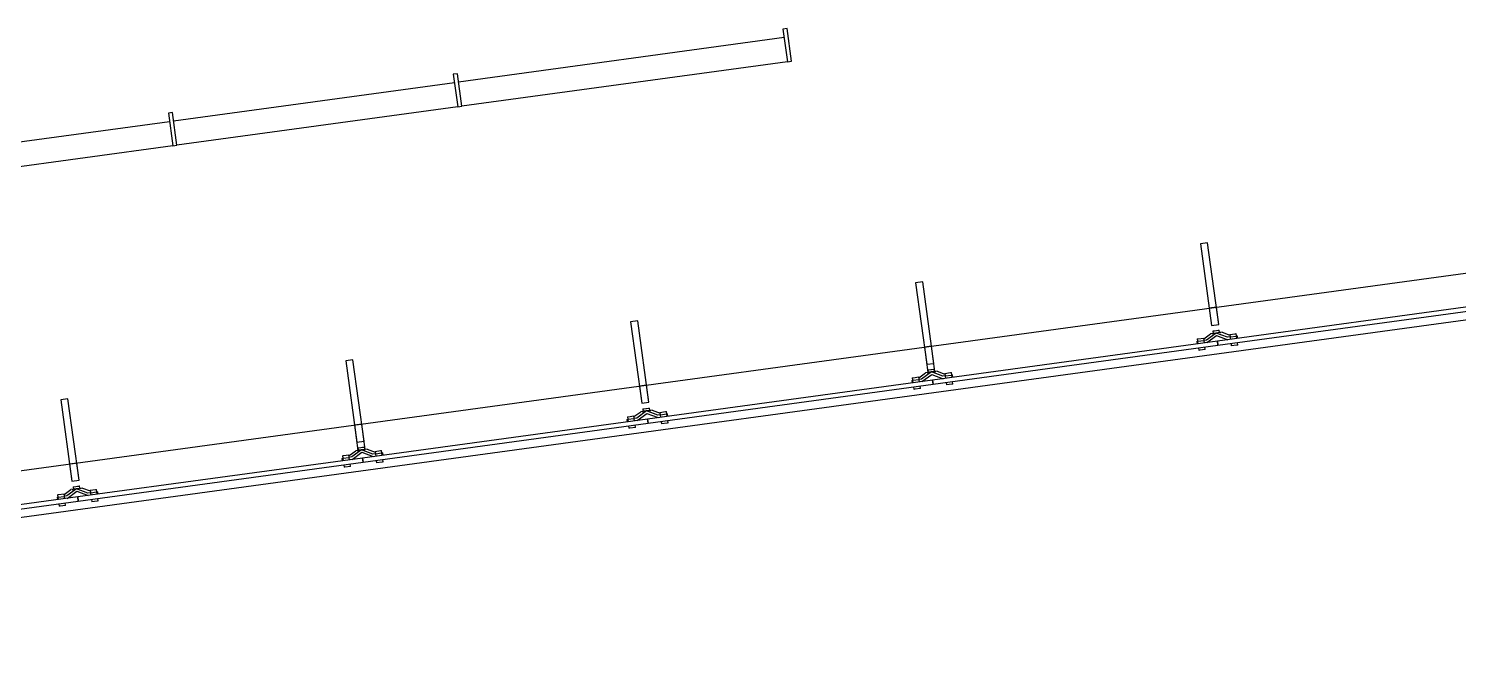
# Model space of a CAD drawing. Header units: millimetres. Extents: x -28081 to 142643, y -11740 to 128443.
# Drawn here: x -19463 to -10762, y 95449 to 99280 of the extents above; entities that cross this region are included whole.
import ezdxf

# ---------------------------------------------------------------- set-up
doc = ezdxf.new("R2010")
doc.units = ezdxf.units.MM
doc.header["$LTSCALE"] = 10
doc.layers.add('A—\\M+5C3C5\\M+5B4B0', color=135, linetype='Continuous')

msp = doc.modelspace()

# ---------------------------------------------------------------- linework, layer by layer
at = {"layer": 'A—\\M+5C3C5\\M+5B4B0'}
for p, q in [((-16846.9, 98956.5), (-14865.2, 99227.4)), ((-14844.9, 99078.8), (-16826.5, 98807.9)), ((-18580.7, 98719.5), (-16871.6, 98953.1)), ((-16851.3, 98804.5), (-18560.4, 98570.9)), ((-20314.6, 98482.5), (-18605.5, 98716.1)), ((-18585.2, 98567.5), (-20294.3, 98333.9)), ((-25552.2, 95764.4, 0), (-8639.5, 98076.1, 0)), ((-25791.7, 95448.7), (-8422.2, 97822.9)), ((-10494.3, 97615.8), (-12228.1, 97378.8)), ((-12224.7, 97353.6), (-10490.8, 97590.6)), ((-12228.1, 97378.8), (-13962, 97141.8)), ((-12354, 97376.8), (-12346.8, 97377.8)), ((-12354, 97376.8), (-12346.8, 97377.8)), ((-12354, 97376.8), (-12352, 97361.9)), ((-12354, 97376.8), (-12352, 97361.9)), ((-12351.1, 97392.4), (-12345.3, 97393.1)), ((-12351.1, 97392.4), (-12345.3, 97393.1)), ((-12351.1, 97392.4), (-12347, 97362.5)), ((-12351.1, 97392.4), (-12347, 97362.5)), ((-12346.8, 97377.8), (-12311.7, 97382.6)), ((-12346.8, 97377.8), (-12311.7, 97382.6)), ((-12345.3, 97393.1), (-12311.5, 97397.8)), ((-12345.3, 97393.1), (-12311.5, 97397.8)), ((-12294.2, 97385), (-12311.7, 97382.6)), ((-12294.2, 97385), (-12311.7, 97382.6)), ((-12307.4, 97367.9), (-12311.5, 97397.8)), ((-12307.4, 97367.9), (-12311.5, 97397.8)), ((-12310.9, 97393.6), (-12269.9, 97423.5)), ((-12310.9, 97393.6), (-12269.9, 97423.5)), ((-12234.9, 97428.3), (-12294.2, 97385)), ((-12234.9, 97428.3), (-12294.2, 97385)), ((-12292.2, 97370), (-12232.9, 97413.5)), ((-12292.2, 97370), (-12232.9, 97413.5)), ((-12234.9, 97428.3), (-12269.9, 97423.5)), ((-12234.9, 97428.3), (-12269.9, 97423.5)), ((-12252.4, 97425.9), (-12269.9, 97423.5)), ((-12252.4, 97425.9), (-12269.9, 97423.5)), ((-12259.7, 97424.9), (-12259.1, 97421)), ((-12259.7, 97424.9), (-12259.1, 97421)), ((-12259.7, 97424.9), (-12259.1, 97421)), ((-12259.7, 97424.9), (-12259.1, 97421)), ((-12256.8, 97440.5), (-12222.9, 97445.1)), ((-12256.8, 97440.5), (-12222.9, 97445.1)), ((-12256.8, 97440.5), (-12222.9, 97445.1)), ((-12256.8, 97440.5), (-12222.9, 97445.1)), ((-12256.8, 97440.5), (-12250.9, 97441.3)), ((-12256.8, 97440.5), (-12250.9, 97441.3)), ((-12256.8, 97440.5), (-12250.9, 97441.3)), ((-12256.8, 97440.5), (-12250.9, 97441.3)), ((-12256.8, 97440.5), (-12254.7, 97425.6)), ((-12256.8, 97440.5), (-12254.7, 97425.6)), ((-12256.8, 97440.5), (-12254.7, 97425.6)), ((-12256.8, 97440.5), (-12254.7, 97425.6)), ((-12256.8, 97440.5), (-12254.7, 97425.6)), ((-12256.8, 97440.5), (-12254.7, 97425.6)), ((-12256.8, 97440.5), (-12254.7, 97425.6)), ((-12256.8, 97440.5), (-12254.7, 97425.6)), ((-12234.9, 97428.3), (-12252.4, 97425.9)), ((-12234.9, 97428.3), (-12252.4, 97425.9)), ((-12250.9, 97441.3), (-12217.1, 97445.9)), ((-12250.9, 97441.3), (-12217.1, 97445.9)), ((-12250.9, 97441.3), (-12217.1, 97445.9)), ((-12250.9, 97441.3), (-12217.1, 97445.9)), ((-12199.9, 97433.1), (-12234.9, 97428.3)), ((-12199.9, 97433.1), (-12234.9, 97428.3)), ((-12217.4, 97430.7), (-12234.9, 97428.3)), ((-12217.4, 97430.7), (-12234.9, 97428.3)), ((-12166.1, 97402.5), (-12234.9, 97428.3)), ((-12166.1, 97402.5), (-12234.9, 97428.3)), ((-12232.9, 97413.5), (-12164.1, 97387.5)), ((-12232.9, 97413.5), (-12164.1, 97387.5)), ((-12224.7, 97353.6), (-12228.1, 97378.8)), ((-12228.1, 97378.8), (-12224.7, 97353.6)), ((-12222.9, 97445.1), (-12217.1, 97445.9)), ((-12222.9, 97445.1), (-12217.1, 97445.9)), ((-12222.9, 97445.1), (-12217.1, 97445.9)), ((-12222.9, 97445.1), (-12217.1, 97445.9)), ((-12199.9, 97433.1), (-12217.4, 97430.7)), ((-12199.9, 97433.1), (-12217.4, 97430.7)), ((-12215.1, 97431), (-12217.1, 97445.9)), ((-12215.1, 97431), (-12217.1, 97445.9)), ((-12215.1, 97431), (-12217.1, 97445.9)), ((-12215.1, 97431), (-12217.1, 97445.9)), ((-12215.1, 97431), (-12217.1, 97445.9)), ((-12215.1, 97431), (-12217.1, 97445.9)), ((-12215.1, 97431), (-12217.1, 97445.9)), ((-12215.1, 97431), (-12217.1, 97445.9)), ((-12209.6, 97427.7), (-12210.1, 97431.7)), ((-12209.6, 97427.7), (-12210.1, 97431.7)), ((-12209.6, 97427.7), (-12210.1, 97431.7)), ((-12209.6, 97427.7), (-12210.1, 97431.7)), ((-12199.9, 97433.1), (-12152.3, 97415.3)), ((-12199.9, 97433.1), (-12152.3, 97415.3)), ((-12148.6, 97404.9), (-12166.1, 97402.5)), ((-12148.6, 97404.9), (-12166.1, 97402.5)), ((-12152.9, 97419.4), (-12119.1, 97424.1)), ((-12152.9, 97419.4), (-12119.1, 97424.1)), ((-12152.9, 97419.4), (-12148.9, 97389.6)), ((-12152.9, 97419.4), (-12148.9, 97389.6)), ((-12148.6, 97404.9), (-12113.6, 97409.7)), ((-12148.6, 97404.9), (-12113.6, 97409.7)), ((-12119.1, 97424.1), (-12113.3, 97424.9)), ((-12119.1, 97424.1), (-12113.3, 97424.9)), ((-12113.6, 97409.7), (-12106.3, 97410.7)), ((-12113.6, 97409.7), (-12106.3, 97410.7)), ((-12109.2, 97395), (-12113.3, 97424.9)), ((-12109.2, 97395), (-12113.3, 97424.9)), ((-12104.3, 97395.7), (-12106.3, 97410.7)), ((-12104.3, 97395.7), (-12106.3, 97410.7)), ((-12103.8, 97355), (-12105.8, 97369.9)), ((-12103.8, 97355), (-12105.8, 97369.9)), ((-13958.6, 97116.6), (-12224.7, 97353.6)), ((-12343.6, 97337.4), (-12341.6, 97322.5)), ((-12343.6, 97337.4), (-12341.6, 97322.5)), ((-12335.8, 97323.3), (-12341.6, 97322.5)), ((-12335.8, 97323.3), (-12341.6, 97322.5)), ((-12301.9, 97327.9), (-12335.8, 97323.3)), ((-12301.9, 97327.9), (-12335.8, 97323.3)), ((-12301.9, 97327.9), (-12304, 97342.8)), ((-12301.9, 97327.9), (-12304, 97342.8)), ((-12145.4, 97364.4), (-12143.4, 97349.6)), ((-12145.4, 97364.4), (-12143.4, 97349.6)), ((-12109.6, 97354.2), (-12143.4, 97349.6)), ((-12109.6, 97354.2), (-12143.4, 97349.6)), ((-12103.8, 97355), (-12109.6, 97354.2)), ((-12103.8, 97355), (-12109.6, 97354.2)), ((-13990.6, 97203.5), (-13956.8, 97208.1)), ((-13990.6, 97203.5), (-13956.8, 97208.1)), ((-13990.6, 97203.5), (-13956.8, 97208.1)), ((-13990.6, 97203.5), (-13956.8, 97208.1)), ((-13990.6, 97203.5), (-13984.8, 97204.3)), ((-13990.6, 97203.5), (-13984.8, 97204.3)), ((-13990.6, 97203.5), (-13984.8, 97204.3)), ((-13990.6, 97203.5), (-13984.8, 97204.3)), ((-13990.6, 97203.5), (-13988.6, 97188.6)), ((-13990.6, 97203.5), (-13988.6, 97188.6)), ((-13990.6, 97203.5), (-13988.6, 97188.6)), ((-13990.6, 97203.5), (-13988.6, 97188.6)), ((-13990.6, 97203.5), (-13988.6, 97188.6)), ((-13990.6, 97203.5), (-13988.6, 97188.6)), ((-13990.6, 97203.5), (-13988.6, 97188.6)), ((-13990.6, 97203.5), (-13988.6, 97188.6)), ((-13984.8, 97204.3), (-13951, 97208.9)), ((-13984.8, 97204.3), (-13951, 97208.9)), ((-13984.8, 97204.3), (-13951, 97208.9)), ((-13984.8, 97204.3), (-13951, 97208.9)), ((-13933.8, 97196.1), (-13968.8, 97191.3)), ((-13933.8, 97196.1), (-13968.8, 97191.3)), ((-13951.3, 97193.7), (-13968.8, 97191.3)), ((-13951.3, 97193.7), (-13968.8, 97191.3)), ((-13956.8, 97208.1), (-13951, 97208.9)), ((-13956.8, 97208.1), (-13951, 97208.9)), ((-13956.8, 97208.1), (-13951, 97208.9)), ((-13956.8, 97208.1), (-13951, 97208.9)), ((-13933.8, 97196.1), (-13951.3, 97193.7)), ((-13933.8, 97196.1), (-13951.3, 97193.7)), ((-13949, 97194), (-13951, 97208.9)), ((-13949, 97194), (-13951, 97208.9)), ((-13949, 97194), (-13951, 97208.9)), ((-13949, 97194), (-13951, 97208.9)), ((-13949, 97194), (-13951, 97208.9)), ((-13949, 97194), (-13951, 97208.9)), ((-13949, 97194), (-13951, 97208.9)), ((-13949, 97194), (-13951, 97208.9)), ((-13943.5, 97190.7), (-13944, 97194.7)), ((-13943.5, 97190.7), (-13944, 97194.7)), ((-13943.5, 97190.7), (-13944, 97194.7)), ((-13943.5, 97190.7), (-13944, 97194.7)), ((-13933.8, 97196.1), (-13886.2, 97178.3)), ((-13933.8, 97196.1), (-13886.2, 97178.3)), ((-13962, 97141.8), (-15695.9, 96904.8)), ((-15692.4, 96879.6), (-13958.6, 97116.6)), ((-14087.9, 97139.8), (-14080.6, 97140.8)), ((-14087.9, 97139.8), (-14080.6, 97140.8)), ((-14087.9, 97139.8), (-14085.9, 97124.9)), ((-14087.9, 97139.8), (-14085.9, 97124.9)), ((-14085, 97155.4), (-14079.2, 97156.1)), ((-14085, 97155.4), (-14079.2, 97156.1)), ((-14085, 97155.4), (-14080.9, 97125.5)), ((-14085, 97155.4), (-14080.9, 97125.5)), ((-14080.6, 97140.8), (-14045.6, 97145.6)), ((-14080.6, 97140.8), (-14045.6, 97145.6)), ((-14079.2, 97156.1), (-14045.4, 97160.8)), ((-14079.2, 97156.1), (-14045.4, 97160.8)), ((-14028.1, 97148), (-14045.6, 97145.6)), ((-14028.1, 97148), (-14045.6, 97145.6)), ((-14041.3, 97130.9), (-14045.4, 97160.8)), ((-14041.3, 97130.9), (-14045.4, 97160.8)), ((-14044.8, 97156.6), (-14003.8, 97186.5)), ((-14044.8, 97156.6), (-14003.8, 97186.5)), ((-14035.8, 97090.9), (-14037.8, 97105.8)), ((-14035.8, 97090.9), (-14037.8, 97105.8)), ((-13968.8, 97191.3), (-14028.1, 97148)), ((-13968.8, 97191.3), (-14028.1, 97148)), ((-14026.1, 97133), (-13966.8, 97176.5)), ((-14026.1, 97133), (-13966.8, 97176.5)), ((-13968.8, 97191.3), (-14003.8, 97186.5)), ((-13968.8, 97191.3), (-14003.8, 97186.5)), ((-13986.3, 97188.9), (-14003.8, 97186.5)), ((-13986.3, 97188.9), (-14003.8, 97186.5)), ((-13993.6, 97187.9), (-13993, 97184)), ((-13993.6, 97187.9), (-13993, 97184)), ((-13993.6, 97187.9), (-13993, 97184)), ((-13993.6, 97187.9), (-13993, 97184)), ((-13968.8, 97191.3), (-13986.3, 97188.9)), ((-13968.8, 97191.3), (-13986.3, 97188.9)), ((-13900, 97165.5), (-13968.8, 97191.3)), ((-13900, 97165.5), (-13968.8, 97191.3)), ((-13966.8, 97176.5), (-13898, 97150.5)), ((-13966.8, 97176.5), (-13898, 97150.5)), ((-13958.6, 97116.6), (-13962, 97141.8)), ((-13962, 97141.8), (-13958.6, 97116.6)), ((-13882.5, 97167.9), (-13900, 97165.5)), ((-13882.5, 97167.9), (-13900, 97165.5)), ((-13886.8, 97182.4), (-13853, 97187.1)), ((-13886.8, 97182.4), (-13853, 97187.1)), ((-13886.8, 97182.4), (-13882.7, 97152.6)), ((-13886.8, 97182.4), (-13882.7, 97152.6)), ((-13882.5, 97167.9), (-13847.5, 97172.7)), ((-13882.5, 97167.9), (-13847.5, 97172.7)), ((-13879.3, 97127.5), (-13877.3, 97112.6)), ((-13879.3, 97127.5), (-13877.3, 97112.6)), ((-13843.4, 97117.2), (-13877.3, 97112.6)), ((-13843.4, 97117.2), (-13877.3, 97112.6)), ((-13853, 97187.1), (-13847.2, 97187.9)), ((-13853, 97187.1), (-13847.2, 97187.9)), ((-13847.5, 97172.7), (-13840.2, 97173.7)), ((-13847.5, 97172.7), (-13840.2, 97173.7)), ((-13843.1, 97158), (-13847.2, 97187.9)), ((-13843.1, 97158), (-13847.2, 97187.9)), ((-13837.6, 97118), (-13843.4, 97117.2)), ((-13837.6, 97118), (-13843.4, 97117.2)), ((-13838.2, 97158.7), (-13840.2, 97173.7)), ((-13838.2, 97158.7), (-13840.2, 97173.7)), ((-13837.6, 97118), (-13839.7, 97132.9)), ((-13837.6, 97118), (-13839.7, 97132.9)), ((-14077.5, 97100.4), (-14075.4, 97085.5)), ((-14077.5, 97100.4), (-14075.4, 97085.5)), ((-14069.6, 97086.3), (-14075.4, 97085.5)), ((-14069.6, 97086.3), (-14075.4, 97085.5)), ((-14035.8, 97090.9), (-14069.6, 97086.3)), ((-14035.8, 97090.9), (-14069.6, 97086.3)), ((-15778.7, 96919.6), (-15737.7, 96949.5)), ((-15778.7, 96919.6), (-15737.7, 96949.5)), ((-15702.7, 96954.3), (-15762, 96911)), ((-15702.7, 96954.3), (-15762, 96911)), ((-15759.9, 96896), (-15700.6, 96939.5)), ((-15759.9, 96896), (-15700.6, 96939.5)), ((-15702.7, 96954.3), (-15737.7, 96949.5)), ((-15702.7, 96954.3), (-15737.7, 96949.5)), ((-15720.2, 96951.9), (-15737.7, 96949.5)), ((-15720.2, 96951.9), (-15737.7, 96949.5)), ((-15727.4, 96950.9), (-15726.9, 96947)), ((-15727.4, 96950.9), (-15726.9, 96947)), ((-15727.4, 96950.9), (-15726.9, 96947)), ((-15727.4, 96950.9), (-15726.9, 96947)), ((-15724.5, 96966.5), (-15690.7, 96971.1)), ((-15724.5, 96966.5), (-15690.7, 96971.1)), ((-15724.5, 96966.5), (-15690.7, 96971.1)), ((-15724.5, 96966.5), (-15690.7, 96971.1)), ((-15724.5, 96966.5), (-15718.7, 96967.3)), ((-15724.5, 96966.5), (-15718.7, 96967.3)), ((-15724.5, 96966.5), (-15718.7, 96967.3)), ((-15724.5, 96966.5), (-15718.7, 96967.3)), ((-15724.5, 96966.5), (-15722.5, 96951.6)), ((-15724.5, 96966.5), (-15722.5, 96951.6)), ((-15724.5, 96966.5), (-15722.5, 96951.6)), ((-15724.5, 96966.5), (-15722.5, 96951.6)), ((-15724.5, 96966.5), (-15722.5, 96951.6)), ((-15724.5, 96966.5), (-15722.5, 96951.6)), ((-15724.5, 96966.5), (-15722.5, 96951.6)), ((-15724.5, 96966.5), (-15722.5, 96951.6)), ((-15702.7, 96954.3), (-15720.2, 96951.9)), ((-15702.7, 96954.3), (-15720.2, 96951.9)), ((-15718.7, 96967.3), (-15684.9, 96971.9)), ((-15718.7, 96967.3), (-15684.9, 96971.9)), ((-15718.7, 96967.3), (-15684.9, 96971.9)), ((-15718.7, 96967.3), (-15684.9, 96971.9)), ((-15667.6, 96959.1), (-15702.7, 96954.3)), ((-15667.6, 96959.1), (-15702.7, 96954.3)), ((-15685.1, 96956.7), (-15702.7, 96954.3)), ((-15685.1, 96956.7), (-15702.7, 96954.3)), ((-15633.9, 96928.5), (-15702.7, 96954.3)), ((-15633.9, 96928.5), (-15702.7, 96954.3)), ((-15700.6, 96939.5), (-15631.8, 96913.5)), ((-15700.6, 96939.5), (-15631.8, 96913.5)), ((-15690.7, 96971.1), (-15684.9, 96971.9)), ((-15690.7, 96971.1), (-15684.9, 96971.9)), ((-15690.7, 96971.1), (-15684.9, 96971.9)), ((-15690.7, 96971.1), (-15684.9, 96971.9)), ((-15667.6, 96959.1), (-15685.1, 96956.7)), ((-15667.6, 96959.1), (-15685.1, 96956.7)), ((-15682.8, 96957), (-15684.9, 96971.9)), ((-15682.8, 96957), (-15684.9, 96971.9)), ((-15682.8, 96957), (-15684.9, 96971.9)), ((-15682.8, 96957), (-15684.9, 96971.9)), ((-15682.8, 96957), (-15684.9, 96971.9)), ((-15682.8, 96957), (-15684.9, 96971.9)), ((-15682.8, 96957), (-15684.9, 96971.9)), ((-15682.8, 96957), (-15684.9, 96971.9)), ((-15677.3, 96953.7), (-15677.9, 96957.7)), ((-15677.3, 96953.7), (-15677.9, 96957.7)), ((-15677.3, 96953.7), (-15677.9, 96957.7)), ((-15677.3, 96953.7), (-15677.9, 96957.7)), ((-15667.6, 96959.1), (-15620.1, 96941.3)), ((-15667.6, 96959.1), (-15620.1, 96941.3)), ((-15620.7, 96945.4), (-15586.9, 96950.1)), ((-15620.7, 96945.4), (-15586.9, 96950.1)), ((-15620.7, 96945.4), (-15616.6, 96915.6)), ((-15620.7, 96945.4), (-15616.6, 96915.6)), ((-15616.4, 96930.9), (-15581.3, 96935.7)), ((-15616.4, 96930.9), (-15581.3, 96935.7)), ((-15586.9, 96950.1), (-15581.1, 96950.9)), ((-15586.9, 96950.1), (-15581.1, 96950.9)), ((-15581.3, 96935.7), (-15574.1, 96936.7)), ((-15581.3, 96935.7), (-15574.1, 96936.7)), ((-15577, 96921), (-15581.1, 96950.9)), ((-15577, 96921), (-15581.1, 96950.9)), ((-15572, 96921.7), (-15574.1, 96936.7)), ((-15572, 96921.7), (-15574.1, 96936.7)), ((-15695.9, 96904.8), (-17429.8, 96667.8)), ((-17426.3, 96642.6), (-15692.4, 96879.6)), ((-15821.8, 96902.8), (-15814.5, 96903.8)), ((-15821.8, 96902.8), (-15814.5, 96903.8)), ((-15821.8, 96902.8), (-15819.7, 96887.9)), ((-15821.8, 96902.8), (-15819.7, 96887.9)), ((-15818.9, 96918.4), (-15813.1, 96919.2)), ((-15818.9, 96918.4), (-15813.1, 96919.2)), ((-15818.9, 96918.4), (-15814.8, 96888.5)), ((-15818.9, 96918.4), (-15814.8, 96888.5)), ((-15814.5, 96903.8), (-15779.5, 96908.6)), ((-15814.5, 96903.8), (-15779.5, 96908.6)), ((-15813.1, 96919.2), (-15779.2, 96923.8)), ((-15813.1, 96919.2), (-15779.2, 96923.8)), ((-15811.3, 96863.4), (-15809.3, 96848.5)), ((-15811.3, 96863.4), (-15809.3, 96848.5)), ((-15803.5, 96849.3), (-15809.3, 96848.5)), ((-15803.5, 96849.3), (-15809.3, 96848.5)), ((-15769.7, 96853.9), (-15803.5, 96849.3)), ((-15769.7, 96853.9), (-15803.5, 96849.3)), ((-15762, 96911), (-15779.5, 96908.6)), ((-15762, 96911), (-15779.5, 96908.6)), ((-15775.2, 96894), (-15779.2, 96923.8)), ((-15775.2, 96894), (-15779.2, 96923.8)), ((-15769.7, 96853.9), (-15771.7, 96868.8)), ((-15769.7, 96853.9), (-15771.7, 96868.8)), ((-15692.4, 96879.6), (-15695.9, 96904.8)), ((-15695.9, 96904.8), (-15692.4, 96879.6)), ((-15616.4, 96930.9), (-15633.9, 96928.5)), ((-15616.4, 96930.9), (-15633.9, 96928.5)), ((-15613.2, 96890.5), (-15611.2, 96875.6)), ((-15613.2, 96890.5), (-15611.2, 96875.6)), ((-15577.3, 96880.2), (-15611.2, 96875.6)), ((-15577.3, 96880.2), (-15611.2, 96875.6)), ((-15571.5, 96881), (-15577.3, 96880.2)), ((-15571.5, 96881), (-15577.3, 96880.2)), ((-15571.5, 96881), (-15573.6, 96895.9)), ((-15571.5, 96881), (-15573.6, 96895.9)), ((-17552.7, 96681.4), (-17546.9, 96682.2)), ((-17552.7, 96681.4), (-17546.9, 96682.2)), ((-17552.7, 96681.4), (-17548.7, 96651.5)), ((-17552.7, 96681.4), (-17548.7, 96651.5)), ((-17548.4, 96666.8), (-17513.4, 96671.6)), ((-17548.4, 96666.8), (-17513.4, 96671.6)), ((-17546.9, 96682.2), (-17513.1, 96686.8)), ((-17546.9, 96682.2), (-17513.1, 96686.8)), ((-17495.9, 96674), (-17513.4, 96671.6)), ((-17495.9, 96674), (-17513.4, 96671.6)), ((-17509, 96657), (-17513.1, 96686.8)), ((-17509, 96657), (-17513.1, 96686.8)), ((-17512.6, 96682.6), (-17471.6, 96712.5)), ((-17512.6, 96682.6), (-17471.6, 96712.5)), ((-17436.5, 96717.3), (-17495.9, 96674)), ((-17436.5, 96717.3), (-17495.9, 96674)), ((-17493.8, 96659), (-17434.5, 96702.5)), ((-17493.8, 96659), (-17434.5, 96702.5)), ((-17436.5, 96717.3), (-17471.6, 96712.5)), ((-17436.5, 96717.3), (-17471.6, 96712.5)), ((-17454.1, 96714.9), (-17471.6, 96712.5)), ((-17454.1, 96714.9), (-17471.6, 96712.5)), ((-17461.3, 96713.9), (-17460.8, 96710)), ((-17461.3, 96713.9), (-17460.8, 96710)), ((-17461.3, 96713.9), (-17460.8, 96710)), ((-17461.3, 96713.9), (-17460.8, 96710)), ((-17458.4, 96729.5), (-17424.6, 96734.1)), ((-17458.4, 96729.5), (-17424.6, 96734.1)), ((-17458.4, 96729.5), (-17424.6, 96734.1)), ((-17458.4, 96729.5), (-17424.6, 96734.1)), ((-17458.4, 96729.5), (-17452.6, 96730.3)), ((-17458.4, 96729.5), (-17452.6, 96730.3)), ((-17458.4, 96729.5), (-17452.6, 96730.3)), ((-17458.4, 96729.5), (-17452.6, 96730.3)), ((-17458.4, 96729.5), (-17456.4, 96714.6)), ((-17458.4, 96729.5), (-17456.4, 96714.6)), ((-17458.4, 96729.5), (-17456.4, 96714.6)), ((-17458.4, 96729.5), (-17456.4, 96714.6)), ((-17458.4, 96729.5), (-17456.4, 96714.6)), ((-17458.4, 96729.5), (-17456.4, 96714.6)), ((-17458.4, 96729.5), (-17456.4, 96714.6)), ((-17458.4, 96729.5), (-17456.4, 96714.6)), ((-17436.5, 96717.3), (-17454.1, 96714.9)), ((-17436.5, 96717.3), (-17454.1, 96714.9)), ((-17452.6, 96730.3), (-17418.8, 96734.9)), ((-17452.6, 96730.3), (-17418.8, 96734.9)), ((-17452.6, 96730.3), (-17418.8, 96734.9)), ((-17452.6, 96730.3), (-17418.8, 96734.9)), ((-17401.5, 96722.1), (-17436.5, 96717.3)), ((-17401.5, 96722.1), (-17436.5, 96717.3)), ((-17419, 96719.7), (-17436.5, 96717.3)), ((-17419, 96719.7), (-17436.5, 96717.3)), ((-17367.8, 96691.5), (-17436.5, 96717.3)), ((-17367.8, 96691.5), (-17436.5, 96717.3)), ((-17434.5, 96702.5), (-17365.7, 96676.5)), ((-17434.5, 96702.5), (-17365.7, 96676.5)), ((-17424.6, 96734.1), (-17418.8, 96734.9)), ((-17424.6, 96734.1), (-17418.8, 96734.9)), ((-17424.6, 96734.1), (-17418.8, 96734.9)), ((-17424.6, 96734.1), (-17418.8, 96734.9)), ((-17401.5, 96722.1), (-17419, 96719.7)), ((-17401.5, 96722.1), (-17419, 96719.7)), ((-17416.7, 96720), (-17418.8, 96734.9)), ((-17416.7, 96720), (-17418.8, 96734.9)), ((-17416.7, 96720), (-17418.8, 96734.9)), ((-17416.7, 96720), (-17418.8, 96734.9)), ((-17416.7, 96720), (-17418.8, 96734.9)), ((-17416.7, 96720), (-17418.8, 96734.9)), ((-17416.7, 96720), (-17418.8, 96734.9)), ((-17416.7, 96720), (-17418.8, 96734.9)), ((-17411.2, 96716.7), (-17411.8, 96720.7)), ((-17411.2, 96716.7), (-17411.8, 96720.7)), ((-17411.2, 96716.7), (-17411.8, 96720.7)), ((-17411.2, 96716.7), (-17411.8, 96720.7)), ((-17401.5, 96722.1), (-17354, 96704.3)), ((-17401.5, 96722.1), (-17354, 96704.3)), ((-17350.2, 96693.9), (-17367.8, 96691.5)), ((-17350.2, 96693.9), (-17367.8, 96691.5)), ((-17354.6, 96708.4), (-17320.8, 96713.1)), ((-17354.6, 96708.4), (-17320.8, 96713.1)), ((-17354.6, 96708.4), (-17350.5, 96678.6)), ((-17354.6, 96708.4), (-17350.5, 96678.6)), ((-17350.2, 96693.9), (-17315.2, 96698.7)), ((-17350.2, 96693.9), (-17315.2, 96698.7)), ((-17320.8, 96713.1), (-17314.9, 96713.9)), ((-17320.8, 96713.1), (-17314.9, 96713.9)), ((-17315.2, 96698.7), (-17308, 96699.7)), ((-17315.2, 96698.7), (-17308, 96699.7)), ((-17310.9, 96684), (-17314.9, 96713.9)), ((-17310.9, 96684), (-17314.9, 96713.9)), ((-17305.9, 96684.7), (-17308, 96699.7)), ((-17305.9, 96684.7), (-17308, 96699.7)), ((-17429.8, 96667.8), (-19163.6, 96430.8)), ((-19160.2, 96405.6), (-17426.3, 96642.6)), ((-17555.7, 96665.8), (-17548.4, 96666.8)), ((-17555.7, 96665.8), (-17548.4, 96666.8)), ((-17555.7, 96665.8), (-17553.6, 96650.9)), ((-17555.7, 96665.8), (-17553.6, 96650.9)), ((-17545.2, 96626.4), (-17543.2, 96611.5)), ((-17545.2, 96626.4), (-17543.2, 96611.5)), ((-17537.4, 96612.3), (-17543.2, 96611.5)), ((-17537.4, 96612.3), (-17543.2, 96611.5)), ((-17503.6, 96616.9), (-17537.4, 96612.3)), ((-17503.6, 96616.9), (-17537.4, 96612.3)), ((-17503.6, 96616.9), (-17505.6, 96631.8)), ((-17503.6, 96616.9), (-17505.6, 96631.8)), ((-17426.3, 96642.6), (-17429.8, 96667.8)), ((-17429.8, 96667.8), (-17426.3, 96642.6)), ((-17347.1, 96653.5), (-17345, 96638.6)), ((-17347.1, 96653.5), (-17345, 96638.6)), ((-17311.2, 96643.2), (-17345, 96638.6)), ((-17311.2, 96643.2), (-17345, 96638.6)), ((-17305.4, 96644), (-17311.2, 96643.2)), ((-17305.4, 96644), (-17311.2, 96643.2)), ((-17305.4, 96644), (-17307.4, 96658.9)), ((-17305.4, 96644), (-17307.4, 96658.9)), ((-19192.3, 96492.5), (-19158.4, 96497.1)), ((-19192.3, 96492.5), (-19158.4, 96497.1)), ((-19192.3, 96492.5), (-19158.4, 96497.1)), ((-19192.3, 96492.5), (-19158.4, 96497.1)), ((-19186.5, 96493.3), (-19152.6, 96497.9)), ((-19186.5, 96493.3), (-19152.6, 96497.9)), ((-19186.5, 96493.3), (-19152.6, 96497.9)), ((-19186.5, 96493.3), (-19152.6, 96497.9)), ((-19158.4, 96497.1), (-19152.6, 96497.9)), ((-19158.4, 96497.1), (-19152.6, 96497.9)), ((-19158.4, 96497.1), (-19152.6, 96497.9)), ((-19158.4, 96497.1), (-19152.6, 96497.9)), ((-19150.6, 96483), (-19152.6, 96497.9)), ((-19150.6, 96483), (-19152.6, 96497.9)), ((-19150.6, 96483), (-19152.6, 96497.9)), ((-19150.6, 96483), (-19152.6, 96497.9)), ((-19150.6, 96483), (-19152.6, 96497.9)), ((-19150.6, 96483), (-19152.6, 96497.9)), ((-19150.6, 96483), (-19152.6, 96497.9)), ((-19150.6, 96483), (-19152.6, 96497.9)), ((-19163.6, 96430.8), (-20897.5, 96193.8)), ((-19289.5, 96428.8), (-19282.3, 96429.8)), ((-19289.5, 96428.8), (-19282.3, 96429.8)), ((-19289.5, 96428.8), (-19287.5, 96413.9)), ((-19289.5, 96428.8), (-19287.5, 96413.9)), ((-19286.6, 96444.4), (-19280.8, 96445.2)), ((-19286.6, 96444.4), (-19280.8, 96445.2)), ((-19286.6, 96444.4), (-19282.5, 96414.5)), ((-19286.6, 96444.4), (-19282.5, 96414.5)), ((-19282.3, 96429.8), (-19247.3, 96434.6)), ((-19282.3, 96429.8), (-19247.3, 96434.6)), ((-19280.8, 96445.2), (-19247, 96449.8)), ((-19280.8, 96445.2), (-19247, 96449.8)), ((-19229.7, 96437), (-19247.3, 96434.6)), ((-19229.7, 96437), (-19247.3, 96434.6)), ((-19242.9, 96420), (-19247, 96449.8)), ((-19242.9, 96420), (-19247, 96449.8)), ((-19246.5, 96445.6), (-19205.4, 96475.5)), ((-19246.5, 96445.6), (-19205.4, 96475.5)), ((-19170.4, 96480.3), (-19229.7, 96437)), ((-19170.4, 96480.3), (-19229.7, 96437)), ((-19227.7, 96422), (-19168.4, 96465.5)), ((-19227.7, 96422), (-19168.4, 96465.5)), ((-19170.4, 96480.3), (-19205.4, 96475.5)), ((-19170.4, 96480.3), (-19205.4, 96475.5)), ((-19187.9, 96477.9), (-19205.4, 96475.5)), ((-19187.9, 96477.9), (-19205.4, 96475.5)), ((-19195.2, 96476.9), (-19194.6, 96473)), ((-19195.2, 96476.9), (-19194.6, 96473)), ((-19195.2, 96476.9), (-19194.6, 96473)), ((-19195.2, 96476.9), (-19194.6, 96473)), ((-19192.3, 96492.5), (-19186.5, 96493.3)), ((-19192.3, 96492.5), (-19186.5, 96493.3)), ((-19192.3, 96492.5), (-19186.5, 96493.3)), ((-19192.3, 96492.5), (-19186.5, 96493.3)), ((-19192.3, 96492.5), (-19190.2, 96477.6)), ((-19192.3, 96492.5), (-19190.2, 96477.6)), ((-19192.3, 96492.5), (-19190.2, 96477.6)), ((-19192.3, 96492.5), (-19190.2, 96477.6)), ((-19192.3, 96492.5), (-19190.2, 96477.6)), ((-19192.3, 96492.5), (-19190.2, 96477.6)), ((-19192.3, 96492.5), (-19190.2, 96477.6)), ((-19192.3, 96492.5), (-19190.2, 96477.6)), ((-19170.4, 96480.3), (-19187.9, 96477.9)), ((-19170.4, 96480.3), (-19187.9, 96477.9)), ((-19135.4, 96485.1), (-19170.4, 96480.3)), ((-19135.4, 96485.1), (-19170.4, 96480.3)), ((-19152.9, 96482.7), (-19170.4, 96480.3)), ((-19152.9, 96482.7), (-19170.4, 96480.3)), ((-19101.6, 96454.5), (-19170.4, 96480.3)), ((-19101.6, 96454.5), (-19170.4, 96480.3)), ((-19168.4, 96465.5), (-19099.6, 96439.5)), ((-19168.4, 96465.5), (-19099.6, 96439.5)), ((-19163.6, 96430.8), (-19160.2, 96405.6)), ((-19160.2, 96405.6), (-19163.6, 96430.8)), ((-19135.4, 96485.1), (-19152.9, 96482.7)), ((-19135.4, 96485.1), (-19152.9, 96482.7)), ((-19145.1, 96479.7), (-19145.6, 96483.7)), ((-19145.1, 96479.7), (-19145.6, 96483.7)), ((-19145.1, 96479.7), (-19145.6, 96483.7)), ((-19145.1, 96479.7), (-19145.6, 96483.7)), ((-19135.4, 96485.1), (-19087.8, 96467.3)), ((-19135.4, 96485.1), (-19087.8, 96467.3)), ((-19084.1, 96456.9), (-19101.6, 96454.5)), ((-19084.1, 96456.9), (-19101.6, 96454.5)), ((-19088.5, 96471.4), (-19054.6, 96476.1)), ((-19088.5, 96471.4), (-19054.6, 96476.1)), ((-19088.5, 96471.4), (-19084.4, 96441.6)), ((-19088.5, 96471.4), (-19084.4, 96441.6)), ((-19084.1, 96456.9), (-19049.1, 96461.7)), ((-19084.1, 96456.9), (-19049.1, 96461.7)), ((-19080.9, 96416.5), (-19078.9, 96401.6)), ((-19080.9, 96416.5), (-19078.9, 96401.6)), ((-19054.6, 96476.1), (-19048.8, 96476.9)), ((-19054.6, 96476.1), (-19048.8, 96476.9)), ((-19049.1, 96461.7), (-19041.8, 96462.7)), ((-19049.1, 96461.7), (-19041.8, 96462.7)), ((-19044.7, 96447), (-19048.8, 96476.9)), ((-19044.7, 96447), (-19048.8, 96476.9)), ((-19039.8, 96447.7), (-19041.8, 96462.7)), ((-19039.8, 96447.7), (-19041.8, 96462.7)), ((-19039.3, 96407), (-19041.3, 96421.9)), ((-19039.3, 96407), (-19041.3, 96421.9)), ((-20894.1, 96168.6), (-19160.2, 96405.6)), ((-19279.1, 96389.4), (-19277.1, 96374.5)), ((-19279.1, 96389.4), (-19277.1, 96374.5)), ((-19271.3, 96375.3), (-19277.1, 96374.5)), ((-19271.3, 96375.3), (-19277.1, 96374.5)), ((-19237.4, 96379.9), (-19271.3, 96375.3)), ((-19237.4, 96379.9), (-19271.3, 96375.3)), ((-19237.4, 96379.9), (-19239.5, 96394.8)), ((-19237.4, 96379.9), (-19239.5, 96394.8)), ((-19045.1, 96406.2), (-19078.9, 96401.6)), ((-19045.1, 96406.2), (-19078.9, 96401.6)), ((-19039.3, 96407), (-19045.1, 96406.2)), ((-19039.3, 96407), (-19045.1, 96406.2))]:
    msp.add_line(p, q, dxfattribs=at)
at = {"layer": 'A—\\M+5C3C5\\M+5B4B0', "extrusion": (0, 0, -1)}
for p, q in [((-14847.2, 99280.3), (-14872, 99276.9)), ((-14872, 99276.9), (-14844.9, 99078.8)), ((-14820.1, 99082.2), (-14847.2, 99280.3)), ((-14844.9, 99078.8), (-14820.1, 99082.2)), ((-16853.6, 99006.1), (-16878.4, 99002.7)), ((-16878.4, 99002.7), (-16851.3, 98804.5)), ((-16826.5, 98807.9), (-16853.6, 99006.1)), ((-18587.5, 98769.1), (-18612.3, 98765.7)), ((-18612.3, 98765.7), (-18585.2, 98567.5)), ((-18560.4, 98570.9), (-18587.5, 98769.1)), ((-16851.3, 98804.5), (-16826.5, 98807.9)), ((-18585.2, 98567.5), (-18560.4, 98570.9)), ((-12287.6, 97976.2), (-12331.2, 97970.3)), ((-12287.6, 97976.2), (-12331.2, 97970.3)), ((-12219.9, 97480.8), (-12287.6, 97976.2)), ((-12219.9, 97480.8), (-12287.6, 97976.2)), ((-12331.2, 97970.3), (-12263.5, 97474.9)), ((-12331.2, 97970.3), (-12263.5, 97474.9)), ((-14021.5, 97739.2), (-14065.1, 97733.3)), ((-14021.5, 97739.2), (-14065.1, 97733.3)), ((-14065.1, 97733.3), (-13997.4, 97237.9)), ((-14065.1, 97733.3), (-13997.4, 97237.9)), ((-13953.8, 97243.8), (-14021.5, 97739.2)), ((-13953.8, 97243.8), (-14021.5, 97739.2)), ((-15755.3, 97502.2), (-15798.9, 97496.3)), ((-15755.3, 97502.2), (-15798.9, 97496.3)), ((-15798.9, 97496.3), (-15731.2, 97000.9)), ((-15798.9, 97496.3), (-15731.2, 97000.9)), ((-15687.6, 97006.8), (-15755.3, 97502.2)), ((-15687.6, 97006.8), (-15755.3, 97502.2)), ((-12263.5, 97474.9), (-12219.9, 97480.8)), ((-12263.5, 97474.9), (-12219.9, 97480.8)), ((-13968, 97348), (-14011.6, 97342)), ((-14011.6, 97342), (-13990.6, 97188.5)), ((-13947, 97194.5), (-13968, 97348)), ((-17489.2, 97265.2), (-17532.8, 97259.3)), ((-17489.2, 97265.2), (-17532.8, 97259.3)), ((-17532.8, 97259.3), (-17465.1, 96763.9)), ((-17532.8, 97259.3), (-17465.1, 96763.9)), ((-17421.5, 96769.8), (-17489.2, 97265.2)), ((-17421.5, 96769.8), (-17489.2, 97265.2)), ((-13997.4, 97237.9), (-13953.8, 97243.8)), ((-13997.4, 97237.9), (-13953.8, 97243.8)), ((-13990.6, 97188.5), (-13947, 97194.5)), ((-19223.1, 97028.2), (-19266.7, 97022.3)), ((-19266.7, 97022.3), (-19199, 96526.9)), ((-19266.7, 97022.3), (-19199, 96526.9)), ((-19155.4, 96532.8), (-19223.1, 97028.2)), ((-19155.4, 96532.8), (-19223.1, 97028.2)), ((-15731.2, 97000.9), (-15687.6, 97006.8)), ((-15731.2, 97000.9), (-15687.6, 97006.8)), ((-17435.7, 96874), (-17479.3, 96868)), ((-17479.3, 96868), (-17458.4, 96714.5)), ((-17414.8, 96720.5), (-17435.7, 96874)), ((-17465.1, 96763.9), (-17421.5, 96769.8)), ((-17465.1, 96763.9), (-17421.5, 96769.8)), ((-17458.4, 96714.5), (-17414.8, 96720.5))]:
    msp.add_line(p, q, dxfattribs=at)
at = {"layer": 'A—\\M+5C3C5\\M+5B4B0', "elevation": 0}
for points in [[(-12263.5, 97475), (-12219.9, 97481), (-12234.1, 97585), (-12277.7, 97579)], [(-15731.2, 97001), (-15687.6, 97007), (-15701.9, 97111), (-15745.5, 97105)], [(-19199, 96527), (-19155.4, 96533), (-19169.6, 96637), (-19213.2, 96631)]]:
    msp.add_lwpolyline(points, close=True, dxfattribs=at)

doc.saveas('drawing.dxf')
